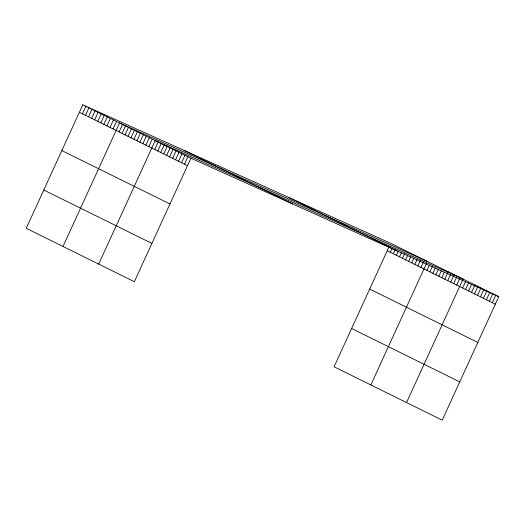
<?xml version="1.0" encoding="UTF-8"?>
<svg xmlns="http://www.w3.org/2000/svg" width="525" height="525" viewBox="0 0 525 525"><rect width="100%" height="100%" fill="white"/><g stroke="black" fill="none" stroke-linecap="round" stroke-linejoin="round"><path stroke-width="0.79" d="M82.786 104.829L26.25 228.316L134.361 281.695L190.903 158.209L82.786 104.829L390.639 243.305L498.75 296.684L442.214 420.171L334.097 366.791L389.084 246.698M82.432 113.813L85.851 106.345M85.496 115.323L88.915 107.855M88.554 116.839L91.98 109.371M91.619 118.348L95.038 110.88M94.684 119.864L98.103 112.389M97.748 121.373L101.168 113.905M100.813 122.889L104.232 115.415M103.871 124.399L107.29 116.931M106.936 125.908L110.355 118.44M110.001 127.424L113.42 119.956M113.065 128.933L116.484 121.465M63.007 246.468L119.549 122.981L427.396 261.45M119.103 131.913L122.522 124.445M122.076 133.383L125.495 125.915M125.048 134.853L128.468 127.385M128.021 136.323L131.44 128.848M130.994 137.786L134.413 130.318M133.967 139.256L137.386 131.788M136.94 140.726L140.359 133.252M139.912 142.19L143.332 134.722M142.885 143.66L146.304 136.192M145.858 145.13L149.277 137.655M148.831 146.593L152.25 139.125M98.687 264.082L155.223 140.595L463.07 279.064L406.534 402.557M154.777 149.533L158.196 142.065M157.749 150.997L161.168 143.528M160.722 152.467L164.141 144.998M163.695 153.937L167.114 146.468M166.668 155.4L170.087 147.932M169.641 156.87L173.06 149.402M172.613 158.34L176.032 150.872M175.586 159.803L179.005 152.335M178.559 161.273L181.985 153.805M181.532 162.743L184.957 155.275M184.511 164.207L187.93 156.739M390.278 252.282L391.834 248.889M393.343 253.798L395.207 249.723M396.408 255.308L398.272 251.232M399.473 256.823L401.336 252.748M402.531 258.333L404.709 253.582M405.595 259.849L407.774 255.091M408.66 261.358L410.839 256.607M411.725 262.868L413.897 258.116M414.783 264.383L416.962 259.632M417.848 265.893L420.335 260.466M420.912 267.409L423.399 261.975M370.86 384.937L426.464 263.491M426.95 270.388L429.122 265.637M429.923 271.858L432.41 266.424M432.895 273.322L435.383 267.894M435.868 274.792L438.355 269.358M438.841 276.262L441.328 270.828M441.814 277.725L444.301 272.298M444.787 279.195L448.206 271.727M447.759 280.665L451.178 273.197M450.732 282.128L454.151 274.66M453.705 283.598L456.507 277.489M456.678 285.068L460.097 277.6M462.623 288.002L465.426 281.892M465.596 289.472L468.707 282.68M468.576 290.942L471.68 284.15M471.548 292.405L474.967 284.937M474.521 293.875L477.94 286.407M477.494 295.345L480.913 287.871M480.467 296.809L483.886 289.341M483.44 298.279L486.859 290.811M486.413 299.749L489.832 292.274M489.385 301.212L492.804 293.744M492.358 302.682L495.777 295.214M190.903 158.209L498.75 296.684M289.045 197.61L397.163 250.983M184.38 150.524L292.491 203.903M387.22 250.773L495.331 304.152M79.367 112.297L187.484 165.677M369.685 289.058L477.803 342.438M61.838 150.583L169.956 203.963M351.625 328.506L459.742 381.885M43.778 190.03L151.889 243.41"/></g></svg>
